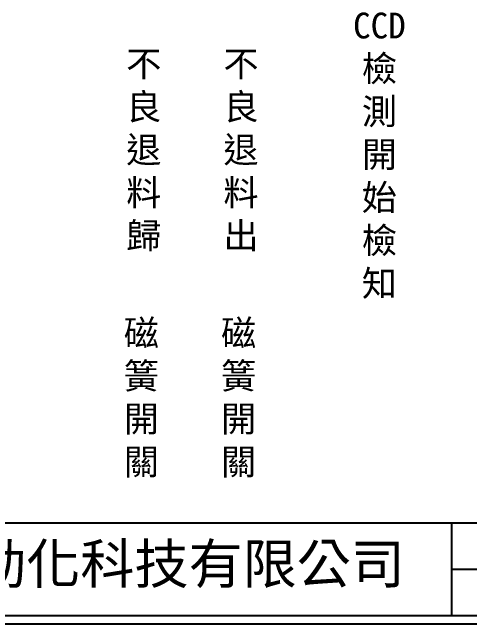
# Model space of a CAD drawing. Extents: x 275 to 562, y 265 to 469.
# Drawn here: x 344.1 to 413.3, y 264.9 to 357.5 of the extents above; entities that cross this region are included whole.
import ezdxf

# ---------------------------------------------------------------- set-up
doc = ezdxf.new("R2010")
doc.units = 0
doc.layers.add('圖框層', color=7, linetype='CONTINUOUS')
doc.layers.add('標尺寸層', color=3, linetype='CONTINUOUS')
doc.styles.add('CNS', font='romanc.shx', dxfattribs={"bigfont": 'chineset.shx'})
doc.styles.add('STSL', font='kaiu.ttf')

msp = doc.modelspace()

# ---------------------------------------------------------------- linework, layer by layer
at = {"layer": '圖框層', "color": 7}
for p, q in [((276.148, 280.195), (560.648, 280.195)), ((410.648, 266.195), (410.648, 280.195)), ((410.648, 273.195), (560.648, 273.195)), ((276.148, 266.195), (560.648, 266.195)), ((274.898, 264.945), (561.898, 264.945))]:
    msp.add_line(p, q, dxfattribs=at)

# ---------------------------------------------------------------- texts
at = {"layer": '圖框層', "color": 4, "style": 'STSL'}
msp.add_text('泓陞自動化科技有限公司', height=6, dxfattribs=at).set_placement((313.501, 271.022))
at = {"layer": '標尺寸層', "color": 7, "char_height": 3.9, "attachment_point": 5, "style": 'CNS'}
for s, insert, width in [('{\\fDFKai-SB|b0|i0|c136|p65;CCD檢測開始檢知}', (399.669, 335.761), 4.96081), ('{\\fDFKai-SB|b0|i0|c136|p65;不良退料歸}', (364.02, 336.475), 2.84806), ('{\\fDFKai-SB|b0|i0|c136|p65;不良退料出}', (378.733, 336.475), 2.84806), ('{\\fDFKai-SB|b0|i0|c136|p65;磁簧開關}', (363.659, 298.991), 8.6627), ('{\\fDFKai-SB|b0|i0|c136|p65;磁簧開關}', (378.371, 298.991), 8.6627)]:
    msp.add_mtext(s, dxfattribs=dict(at, insert=insert, width=width))

doc.saveas('drawing.dxf')
